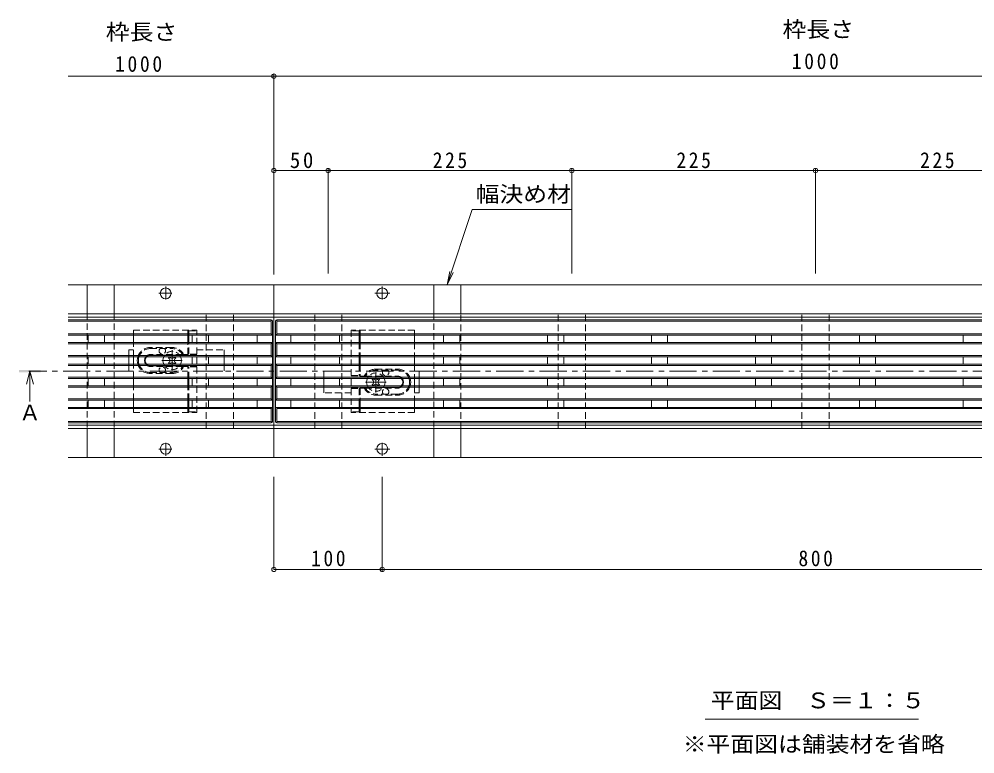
# Model space of a CAD drawing. Units: millimetres at full size, sheet at 1:5; details may follow other scales. Extents: x -1782 to 1922, y -1359 to 1336.
# Drawn here: x -1675 to -792, y -64 to 615 of the extents above; entities that cross this region are included whole.
import ezdxf
from ezdxf.enums import TextEntityAlignment as Align

# ---------------------------------------------------------------- set-up
doc = ezdxf.new("R2010")
doc.units = ezdxf.units.MM
doc.header["$LTSCALE"] = 5
doc.header["$PDMODE"] = 32
doc.header["$PDSIZE"] = 4
doc.linetypes.add('CHAIN1', pattern=[8, 5, -1, 1, -1])
doc.linetypes.add('DASHED1', pattern=[1.8, 1.2, -0.6])
for name, color, linetype, lineweight in [('4-0_通り芯', 7, 'Continuous', 9), ('4-2_給水施設', 3, 'Continuous', 9), ('4-4_ハッチ', 7, 'Continuous', 9), ('4-5_図形', 7, 'Continuous', 9)]:
    doc.layers.add(name, color=color, linetype=linetype, lineweight=lineweight)
doc.styles.add('ＭＳ ゴシック', font='')
doc.styles.get('ＭＳ ゴシック').set_extended_font_data('MS Gothic')

msp = doc.modelspace()

# ---------------------------------------------------------------- linework, layer by layer
at = {"layer": '4-0_通り芯'}
for p, q in [((-249.529, 369.111), (-1629.529, 369.111)), ((-1612.029, 342.311), (-1612.029, 369.111)), ((-1587.029, 342.311), (-1587.029, 369.111)), ((-1439.529, 209.511), (-1439.529, 369.111)), ((-1292.029, 342.311), (-1292.029, 369.111)), ((-1267.029, 342.311), (-1267.029, 369.111)), ((-1629.529, 342.311), (-249.529, 342.311)), ((-1629.529, 339.111), (-249.529, 339.111)), ((-1573.549, 302.611), (-1573.549, 295.611)), ((-1485.549, 295.611), (-1485.549, 302.611)), ((-1393.508, 282.611), (-1393.508, 275.611)), ((-1305.508, 275.611), (-1305.508, 282.611)), ((-249.529, 239.511), (-1629.529, 239.511)), ((-1612.029, 241.611), (-1612.029, 239.511)), ((-1629.529, 236.311), (-249.529, 236.311)), ((-1612.029, 236.311), (-1612.029, 209.511)), ((-1587.029, 236.311), (-1587.029, 209.511)), ((-1292.029, 236.311), (-1292.029, 209.511)), ((-1267.029, 236.311), (-1267.029, 209.511)), ((-249.529, 209.511), (-1629.529, 209.511))]:
    msp.add_line(p, q, dxfattribs=at)
at = {"layer": '4-0_通り芯', "linetype": 'DASHED1'}
for p, q in [((-1612.029, 342.311), (-1612.029, 236.311)), ((-1587.029, 342.311), (-1587.029, 236.311)), ((-1502.029, 236.311), (-1502.029, 342.311)), ((-1477.029, 236.311), (-1477.029, 342.311)), ((-1401.939, 236.311), (-1401.939, 342.311)), ((-1376.939, 236.311), (-1376.939, 342.311)), ((-1292.029, 342.311), (-1292.029, 236.311)), ((-1267.029, 236.311), (-1267.029, 342.311)), ((-1177.029, 236.311), (-1177.029, 342.311)), ((-1152.029, 236.311), (-1152.029, 342.311)), ((-952.029, 236.311), (-952.029, 342.311)), ((-927.029, 236.311), (-927.029, 342.311)), ((-1573.549, 309.111), (-1573.549, 302.611)), ((-1573.549, 309.111), (-1569.249, 309.111)), ((-1573.549, 295.611), (-1573.549, 289.111)), ((-1485.549, 295.611), (-1485.549, 289.111)), ((-1573.549, 289.111), (-1569.249, 289.111)), ((-1510.849, 289.111), (-1485.549, 289.111)), ((-1368.208, 289.111), (-1393.508, 289.111)), ((-1393.508, 282.611), (-1393.508, 289.111)), ((-1393.508, 269.111), (-1393.508, 275.611)), ((-1305.508, 269.111), (-1305.508, 275.611)), ((-1368.208, 269.111), (-1393.508, 269.111)), ((-1305.508, 269.111), (-1309.808, 269.111))]:
    msp.add_line(p, q, dxfattribs=at)
at = {"layer": '4-0_通り芯', "color": 3, "linetype": 'DASHED1'}
for p, q in [((-1569.249, 327.111), (-1510.849, 327.111)), ((-1569.249, 322.611), (-1569.249, 327.111)), ((-1518.049, 326.611), (-1519.049, 327.111)), ((-1519.049, 322.611), (-1519.049, 327.111)), ((-1518.049, 326.611), (-1510.849, 326.611)), ((-1518.049, 322.611), (-1518.049, 326.611)), ((-1510.849, 251.111), (-1510.849, 327.111)), ((-1309.808, 327.111), (-1368.208, 327.111)), ((-1368.208, 327.111), (-1368.208, 251.111)), ((-1361.008, 326.611), (-1368.208, 326.611)), ((-1361.008, 326.611), (-1360.008, 327.111)), ((-1361.008, 326.611), (-1361.008, 322.611)), ((-1360.008, 327.111), (-1360.008, 322.611)), ((-1309.808, 327.111), (-1309.808, 322.611)), ((-1569.249, 302.611), (-1569.249, 315.611)), ((-1533.569, 311.111), (-1553.549, 311.111)), ((-1553.549, 310.111), (-1533.569, 310.111)), ((-1519.049, 304.711), (-1519.049, 315.611)), ((-1518.049, 305.111), (-1518.049, 315.611)), ((-1361.008, 315.611), (-1361.008, 302.611)), ((-1360.008, 315.611), (-1360.008, 302.611)), ((-1309.808, 315.611), (-1309.808, 302.611)), ((-1524.023, 304.611), (-1553.549, 304.611)), ((-1510.849, 304.111), (-1553.549, 304.111)), ((-1522.936, 304.711), (-1524.023, 304.611)), ((-1519.049, 304.711), (-1522.936, 304.711)), ((-1519.049, 304.711), (-1518.049, 305.111)), ((-1510.849, 305.111), (-1518.049, 305.111)), ((-1569.249, 282.611), (-1569.249, 295.611)), ((-1510.849, 294.111), (-1553.549, 294.111)), ((-1524.023, 293.611), (-1553.549, 293.611)), ((-1522.936, 293.511), (-1524.023, 293.611)), ((-1519.049, 293.511), (-1522.936, 293.511)), ((-1519.049, 282.611), (-1519.049, 293.511)), ((-1519.049, 293.511), (-1518.049, 293.111)), ((-1518.049, 282.611), (-1518.049, 293.111)), ((-1510.849, 293.111), (-1518.049, 293.111)), ((-1361.008, 295.611), (-1361.008, 285.111)), ((-1360.008, 295.611), (-1360.008, 284.711)), ((-1309.808, 295.611), (-1309.808, 282.611)), ((-1553.749, 288.111), (-1533.569, 288.111)), ((-1533.569, 287.111), (-1553.749, 287.111)), ((-1368.208, 285.111), (-1361.008, 285.111)), ((-1368.208, 284.111), (-1325.508, 284.111)), ((-1360.008, 284.711), (-1361.008, 285.111)), ((-1360.008, 284.711), (-1356.122, 284.711)), ((-1356.122, 284.711), (-1355.035, 284.611)), ((-1355.035, 284.611), (-1325.508, 284.611)), ((-1345.488, 291.111), (-1325.308, 291.111)), ((-1325.308, 290.111), (-1345.488, 290.111)), ((-1569.249, 262.611), (-1569.249, 275.611)), ((-1519.049, 262.611), (-1519.049, 275.611)), ((-1518.049, 262.611), (-1518.049, 275.611)), ((-1368.208, 274.111), (-1325.508, 274.111)), ((-1356.122, 273.511), (-1355.035, 273.611)), ((-1355.035, 273.611), (-1325.508, 273.611)), ((-1309.808, 275.611), (-1309.808, 262.611)), ((-1368.208, 273.111), (-1361.008, 273.111)), ((-1360.008, 273.511), (-1361.008, 273.111)), ((-1361.008, 273.111), (-1361.008, 262.611)), ((-1360.008, 273.511), (-1360.008, 262.611)), ((-1360.008, 273.511), (-1356.122, 273.511)), ((-1325.508, 268.111), (-1345.488, 268.111)), ((-1345.488, 267.111), (-1325.508, 267.111)), ((-1569.249, 251.111), (-1569.249, 255.611)), ((-1569.249, 251.111), (-1510.849, 251.111)), ((-1519.049, 251.111), (-1519.049, 255.611)), ((-1518.049, 251.611), (-1519.049, 251.111)), ((-1518.049, 251.611), (-1518.049, 255.611)), ((-1518.049, 251.611), (-1510.849, 251.611)), ((-1361.008, 251.611), (-1368.208, 251.611)), ((-1309.808, 251.111), (-1368.208, 251.111)), ((-1361.008, 255.611), (-1361.008, 251.611)), ((-1361.008, 251.611), (-1360.008, 251.111)), ((-1360.008, 255.611), (-1360.008, 251.111)), ((-1309.808, 255.611), (-1309.808, 251.111))]:
    msp.add_line(p, q, dxfattribs=at)
at = {"layer": '4-0_通り芯', "color": 3}
for p, q in [((-1569.249, 315.611), (-1569.249, 322.611)), ((-1519.049, 315.611), (-1519.049, 322.611)), ((-1518.049, 315.611), (-1518.049, 322.611)), ((-1361.008, 322.611), (-1361.008, 315.611)), ((-1360.008, 322.611), (-1360.008, 315.611)), ((-1309.808, 322.611), (-1309.808, 315.611)), ((-1569.249, 295.611), (-1569.249, 302.611)), ((-1361.008, 302.611), (-1361.008, 295.611)), ((-1360.008, 302.611), (-1360.008, 295.611)), ((-1309.808, 302.611), (-1309.808, 295.611)), ((-1569.249, 275.611), (-1569.249, 282.611)), ((-1519.049, 275.611), (-1519.049, 282.611)), ((-1518.049, 275.611), (-1518.049, 282.611)), ((-1309.808, 282.611), (-1309.808, 275.611)), ((-1569.249, 255.611), (-1569.249, 262.611)), ((-1519.049, 255.611), (-1519.049, 262.611)), ((-1518.049, 255.611), (-1518.049, 262.611)), ((-1361.008, 262.611), (-1361.008, 255.611)), ((-1360.008, 262.611), (-1360.008, 255.611)), ((-1309.808, 262.611), (-1309.808, 255.611))]:
    msp.add_line(p, q, dxfattribs=at)
at = {"layer": '4-0_通り芯', "color": 6}
for p, q in [((-1535.847, 302.47), (-1536.908, 301.409)), ((-1536.024, 300.526), (-1536.908, 301.409)), ((-1534.963, 301.586), (-1535.847, 302.47)), ((-1532.135, 301.586), (-1531.251, 302.47)), ((-1531.251, 302.47), (-1530.19, 301.409)), ((-1531.074, 300.526), (-1530.19, 301.409)), ((-1534.963, 296.637), (-1535.847, 295.753)), ((-1532.135, 296.637), (-1531.251, 295.753)), ((-1346.923, 281.586), (-1347.807, 282.47)), ((-1344.094, 281.586), (-1343.21, 282.47)), ((-1347.983, 277.697), (-1348.867, 276.813)), ((-1347.807, 275.753), (-1348.867, 276.813)), ((-1346.923, 276.637), (-1347.807, 275.753)), ((-1344.094, 276.637), (-1343.21, 275.753)), ((-1343.21, 275.753), (-1342.15, 276.813)), ((-1343.034, 277.697), (-1342.15, 276.813))]:
    msp.add_line(p, q, dxfattribs=at)
at = {"layer": '4-0_通り芯', "linetype": 'CHAIN1'}
for p, q in [((-1533.549, 308.542), (-1533.549, 290.075)), ((-1542.97, 299.111), (-1524.171, 299.111)), ((-1345.508, 269.681), (-1345.508, 288.148)), ((-1336.087, 279.111), (-1354.886, 279.111))]:
    msp.add_line(p, q, dxfattribs=at)
at = {"layer": '4-0_通り芯', "linetype": 'DASHED1'}
for points in [[(-1510.849, 309.111), (-1485.549, 309.111), (-1485.549, 302.611)], [(-1305.508, 282.611), (-1305.508, 289.111), (-1309.808, 289.111)]]:
    msp.add_lwpolyline(points, dxfattribs=at)
at = {"layer": '4-0_通り芯', "color": 6}
for points in [[(-1536.024, 297.697), (-1536.908, 296.813), (-1535.847, 295.753)], [(-1531.074, 297.697), (-1530.19, 296.813), (-1531.251, 295.753)], [(-1347.983, 280.526), (-1348.867, 281.409), (-1347.807, 282.47)], [(-1343.034, 280.526), (-1342.15, 281.409), (-1343.21, 282.47)]]:
    msp.add_lwpolyline(points, dxfattribs=at)
at = {"layer": '4-0_通り芯'}
for centre in [(-1539.529, 361.111), (-1339.529, 361.111), (-1539.529, 217.511), (-1339.529, 217.511)]:
    msp.add_circle(centre, 5, dxfattribs=at)
at = {"layer": '4-0_通り芯', "color": 3, "linetype": 'DASHED1'}
for centre, radius, start, end in [((-1553.749, 299.111), 12, 89.04516, 163.04224), ((-1553.749, 299.111), 11, 88.95837, 161.447), ((-1542.649, 308.111), 3, 138.18969, 41.81031), ((-1533.549, 299.111), 12, 27.81814, 90), ((-1533.549, 299.111), 11, 30, 90), ((-1553.549, 299.111), 5.5, 90, 140.4788), ((-1553.549, 299.111), 5, 90, 135.573), ((-1553.749, 299.111), 12, 196.95776, 270), ((-1553.749, 299.111), 11, 198.553, 270), ((-1553.549, 299.111), 5.5, 219.5212, 270), ((-1553.549, 299.111), 5, 224.427, 270), ((-1542.649, 290.111), 3, 318.18969, 221.81031), ((-1533.549, 299.111), 11, 270, 330), ((-1533.549, 299.111), 12, 270, 332.18186), ((-1345.508, 279.111), 12, 90, 152.18186), ((-1345.508, 279.111), 11, 90, 150), ((-1336.408, 288.111), 3, 138.18969, 41.81031), ((-1325.508, 279.111), 5.5, 39.5212, 90), ((-1325.508, 279.111), 5, 44.427, 90), ((-1325.308, 279.111), 12, 16.95776, 90), ((-1325.308, 279.111), 11, 18.553, 90), ((-1345.508, 279.111), 11, 210, 270), ((-1325.308, 279.111), 11, 268.95837, 341.447), ((-1325.308, 279.111), 12, 269.04516, 343.04224), ((-1325.508, 279.111), 5.5, 270, 320.4788), ((-1325.508, 279.111), 5, 270, 315.573), ((-1345.508, 279.111), 12, 207.81814, 270), ((-1336.408, 270.111), 3, 318.18969, 221.81031)]:
    msp.add_arc(centre, radius, start, end, dxfattribs=at)
at = {"layer": '4-0_通り芯', "color": 3}
for centre, radius, start, end in [((-1553.749, 299.111), 12, 163.04224, 196.95776), ((-1553.749, 299.111), 11, 161.447, 198.553), ((-1553.549, 299.111), 5.5, 140.4788, 219.5212), ((-1553.549, 299.111), 5, 135.573, 224.427), ((-1325.508, 279.111), 5, 315.573, 44.427), ((-1325.508, 279.111), 5.5, 320.4788, 39.5212), ((-1325.308, 279.111), 11, 341.447, 18.553), ((-1325.308, 279.111), 12, 343.04224, 16.95776)]:
    msp.add_arc(centre, radius, start, end, dxfattribs=at)
at = {"layer": '4-0_通り芯', "color": 6}
for centre, radius, start, end in [((-1533.549, 299.111), 8.5, 155.68426, 204.31574), ((-1537.438, 299.111), 2, 315, 45), ((-1533.549, 303), 2, 225, 315), ((-1529.66, 299.111), 2, 135, 225), ((-1533.549, 299.111), 8.5, 335.68426, 24.31574), ((-1533.549, 295.222), 2, 45, 135), ((-1345.508, 279.111), 8.5, 155.68426, 204.31574), ((-1345.508, 279.111), 8.5, 335.68426, 24.31574), ((-1349.398, 279.111), 2, 315, 45), ((-1345.508, 283), 2, 225, 315), ((-1345.508, 275.222), 2, 45, 135), ((-1341.619, 279.111), 2, 135, 225)]:
    msp.add_arc(centre, radius, start, end, dxfattribs=at)
at = {"layer": '4-0_通り芯', "color": 6, "linetype": 'DASHED1'}
for centre, start, end in [((-1533.549, 299.111), 24.31574, 155.68426), ((-1533.549, 299.111), 204.31574, 335.68426), ((-1345.508, 279.111), 24.31574, 155.68426), ((-1345.508, 279.111), 204.31574, 335.68426)]:
    msp.add_arc(centre, 8.5, start, end, dxfattribs=at)
at = {"layer": '4-2_給水施設'}
for p, q in [((-1442.029, 336.611), (-1629.529, 336.611)), ((-1443.029, 335.611), (-1629.529, 335.611)), ((-1442.322, 335.319), (-1441.322, 336.319)), ((-1441.029, 322.611), (-1441.029, 335.611)), ((-1438.029, 322.611), (-1438.029, 335.611)), ((-1436.736, 335.319), (-1437.736, 336.319)), ((-442.029, 336.611), (-1437.029, 336.611)), ((-443.029, 335.611), (-1436.029, 335.611)), ((-1442.029, 323.611), (-1442.029, 334.611)), ((-1437.029, 324.611), (-1437.029, 334.611)), ((-1442.029, 323.611), (-1629.529, 323.611)), ((-1441.029, 322.611), (-1629.529, 322.611)), ((-1611.029, 315.611), (-1611.029, 322.611)), ((-1596.029, 315.611), (-1596.029, 322.611)), ((-1515.029, 315.611), (-1515.029, 322.611)), ((-1500.029, 315.611), (-1500.029, 322.611)), ((-1455.029, 315.611), (-1455.029, 322.611)), ((-1442.029, 323.611), (-1441.029, 322.611)), ((-1441.029, 315.611), (-1441.029, 322.611)), ((-1438.029, 322.611), (-1436.736, 323.904)), ((-441.029, 322.611), (-1438.029, 322.611)), ((-1438.029, 315.611), (-1438.029, 322.611)), ((-442.029, 323.611), (-1436.029, 323.611)), ((-1424.029, 315.611), (-1424.029, 322.611)), ((-1379.029, 315.611), (-1379.029, 322.611)), ((-1283.029, 315.611), (-1283.029, 322.611)), ((-1268.029, 315.611), (-1268.029, 322.611)), ((-1187.029, 315.611), (-1187.029, 322.611)), ((-1172.029, 315.611), (-1172.029, 322.611)), ((-1091.029, 315.611), (-1091.029, 322.611)), ((-1076.029, 315.611), (-1076.029, 322.611)), ((-995.029, 315.611), (-995.029, 322.611)), ((-980.029, 315.611), (-980.029, 322.611)), ((-899.029, 315.611), (-899.029, 322.611)), ((-884.029, 315.611), (-884.029, 322.611)), ((-803.029, 315.611), (-803.029, 322.611)), ((-1629.529, 315.611), (-1441.029, 315.611)), ((-1629.529, 314.611), (-1442.017, 314.611)), ((-1442.029, 314.611), (-1441.029, 315.611)), ((-1442.029, 314.611), (-1442.029, 303.611)), ((-1441.029, 315.611), (-1441.029, 302.611)), ((-1438.029, 315.611), (-441.029, 315.611)), ((-1437.029, 314.611), (-1438.029, 315.611)), ((-1438.029, 315.611), (-1438.029, 302.611)), ((-1437.029, 314.611), (-442.017, 314.611)), ((-1437.029, 314.611), (-1437.029, 303.611)), ((-1629.529, 303.611), (-1442.029, 303.611)), ((-1629.529, 302.611), (-1441.029, 302.611)), ((-1611.029, 295.611), (-1611.029, 302.611)), ((-1596.029, 295.611), (-1596.029, 302.611)), ((-1515.029, 295.611), (-1515.029, 302.611)), ((-1500.029, 295.611), (-1500.029, 302.611)), ((-1455.029, 295.611), (-1455.029, 302.611)), ((-1442.029, 303.611), (-1441.029, 302.611)), ((-1441.029, 302.611), (-1441.029, 256.668)), ((-1437.029, 303.611), (-1438.029, 302.611)), ((-1438.029, 302.611), (-441.029, 302.611)), ((-1438.029, 302.611), (-1438.029, 255.611)), ((-1437.029, 303.611), (-442.029, 303.611)), ((-1424.029, 295.611), (-1424.029, 302.611)), ((-1379.029, 295.611), (-1379.029, 302.611)), ((-1283.029, 295.611), (-1283.029, 302.611)), ((-1268.029, 295.611), (-1268.029, 302.611)), ((-1187.029, 295.611), (-1187.029, 302.611)), ((-1172.029, 295.611), (-1172.029, 302.611)), ((-1091.029, 295.611), (-1091.029, 302.611)), ((-1076.029, 295.611), (-1076.029, 302.611)), ((-995.029, 295.611), (-995.029, 302.611)), ((-980.029, 295.611), (-980.029, 302.611)), ((-899.029, 295.611), (-899.029, 302.611)), ((-884.029, 295.611), (-884.029, 302.611)), ((-803.029, 295.611), (-803.029, 302.611)), ((-1629.529, 295.611), (-1441.029, 295.611)), ((-1629.529, 294.611), (-1442.017, 294.611)), ((-1442.029, 294.611), (-1441.029, 295.611)), ((-1442.029, 294.611), (-1442.029, 283.611)), ((-1438.029, 295.611), (-441.029, 295.611)), ((-1437.029, 294.611), (-1438.029, 295.611)), ((-1437.029, 294.611), (-442.017, 294.611)), ((-1437.029, 294.611), (-1437.029, 283.611)), ((-1629.529, 283.611), (-1442.029, 283.611)), ((-1629.529, 282.611), (-1441.029, 282.611)), ((-1611.029, 275.611), (-1611.029, 282.611)), ((-1596.029, 275.611), (-1596.029, 282.611)), ((-1515.029, 275.611), (-1515.029, 282.611)), ((-1500.029, 275.611), (-1500.029, 282.611)), ((-1455.029, 275.611), (-1455.029, 282.611)), ((-1442.029, 283.611), (-1441.029, 282.611)), ((-1437.029, 283.611), (-1438.029, 282.611)), ((-1438.029, 282.611), (-441.029, 282.611)), ((-1437.029, 283.611), (-442.029, 283.611)), ((-1424.029, 275.611), (-1424.029, 282.611)), ((-1379.029, 275.611), (-1379.029, 282.611)), ((-1283.029, 275.611), (-1283.029, 282.611)), ((-1268.029, 275.611), (-1268.029, 282.611)), ((-1187.029, 275.611), (-1187.029, 282.611)), ((-1172.029, 275.611), (-1172.029, 282.611)), ((-1091.029, 275.611), (-1091.029, 282.611)), ((-1076.029, 275.611), (-1076.029, 282.611)), ((-995.029, 275.611), (-995.029, 282.611)), ((-980.029, 275.611), (-980.029, 282.611)), ((-899.029, 275.611), (-899.029, 282.611)), ((-884.029, 275.611), (-884.029, 282.611)), ((-803.029, 275.611), (-803.029, 282.611)), ((-1629.529, 275.611), (-1441.029, 275.611)), ((-1629.529, 274.611), (-1442.017, 274.611)), ((-1442.029, 274.611), (-1441.029, 275.611)), ((-1442.029, 274.611), (-1442.029, 263.611)), ((-1437.029, 274.611), (-1438.029, 275.611)), ((-1438.029, 275.611), (-441.029, 275.611)), ((-1437.029, 274.611), (-1437.029, 263.611)), ((-1437.029, 274.611), (-442.017, 274.611)), ((-1629.529, 263.611), (-1442.029, 263.611)), ((-1629.529, 262.611), (-1441.029, 262.611)), ((-1611.029, 255.611), (-1611.029, 262.611)), ((-1596.029, 255.611), (-1596.029, 262.611)), ((-1515.029, 255.611), (-1515.029, 262.611)), ((-1500.029, 255.611), (-1500.029, 262.611)), ((-1455.029, 255.611), (-1455.029, 262.611)), ((-1442.029, 263.611), (-1441.029, 262.611)), ((-1441.029, 242.611), (-1441.029, 256.668)), ((-1437.029, 263.611), (-1438.029, 262.611)), ((-1438.029, 262.611), (-441.029, 262.611)), ((-1437.029, 263.611), (-442.029, 263.611)), ((-1424.029, 255.611), (-1424.029, 262.611)), ((-1379.029, 255.611), (-1379.029, 262.611)), ((-1283.029, 255.611), (-1283.029, 262.611)), ((-1268.029, 255.611), (-1268.029, 262.611)), ((-1187.029, 255.611), (-1187.029, 262.611)), ((-1172.029, 255.611), (-1172.029, 262.611)), ((-1091.029, 255.611), (-1091.029, 262.611)), ((-1076.029, 255.611), (-1076.029, 262.611)), ((-995.029, 255.611), (-995.029, 262.611)), ((-980.029, 255.611), (-980.029, 262.611)), ((-899.029, 255.611), (-899.029, 262.611)), ((-884.029, 255.611), (-884.029, 262.611)), ((-803.029, 255.611), (-803.029, 262.611)), ((-1441.029, 255.611), (-1629.529, 255.611)), ((-1442.029, 254.611), (-1629.529, 254.611)), ((-1442.029, 254.611), (-1441.029, 255.611)), ((-1442.029, 243.611), (-1442.029, 254.611)), ((-1438.029, 242.611), (-1438.029, 255.611)), ((-441.029, 255.611), (-1438.029, 255.611)), ((-1437.029, 243.611), (-1437.029, 254.611)), ((-442.029, 254.611), (-1437.029, 254.611)), ((-1443.029, 242.611), (-1629.529, 242.611)), ((-1442.029, 241.611), (-1629.529, 241.611)), ((-1442.322, 242.904), (-1441.322, 241.904)), ((-1436.718, 242.886), (-1437.718, 241.886)), ((-443.029, 242.611), (-1436.029, 242.611))]:
    msp.add_line(p, q, dxfattribs=at)
msp.add_lwpolyline([(-442.029, 241.611), (-498.292, 241.611), (-1437.029, 241.611)], dxfattribs=at)
for centre, start, end in [((-1443.029, 334.611), 0, 90), ((-1442.029, 335.611), 0, 90), ((-1437.029, 335.611), 90, 180), ((-1436.029, 334.611), 90, 180), ((-1436.029, 324.611), 180, 270), ((-1443.029, 243.611), 270, 0), ((-1442.029, 242.611), 270, 0), ((-1437.029, 242.611), 180, 270), ((-1436.029, 243.611), 180, 270)]:
    msp.add_arc(centre, 1, start, end, dxfattribs=at)
at = {"layer": '4-4_ハッチ'}
for p, q in [((-1629.529, 561.857), (-249.529, 561.857)), ((-1439.529, 563.357), (-1439.529, 378.652)), ((-439.529, 474.663), (-1439.529, 474.663)), ((-1389.529, 476.163), (-1389.529, 379.467)), ((-1164.529, 476.163), (-1164.529, 379.467)), ((-939.529, 476.163), (-939.529, 379.467)), ((-1279.529, 369.111), (-1277.193, 381.391)), ((-1279.529, 369.111), (-1274.094, 380.368)), ((-1439.529, 106.006), (-1439.529, 191.55)), ((-1339.529, 104.506), (-1339.529, 191.55)), ((-1339.529, 106.006), (-1439.529, 106.006)), ((-539.529, 106.006), (-1339.529, 106.006))]:
    msp.add_line(p, q, dxfattribs=at)
at = {"layer": '4-4_ハッチ', "linetype": 'CHAIN1'}
for p, q in [((-1539.529, 355.435), (-1539.529, 367.64)), ((-1339.529, 355.435), (-1339.529, 367.64)), ((-1545.791, 361.311), (-1533.927, 361.311)), ((-1346.258, 361.311), (-1332.577, 361.311)), ((-1539.529, 223.187), (-1539.529, 210.982)), ((-1339.529, 223.187), (-1339.529, 210.982)), ((-1545.791, 217.311), (-1533.927, 217.311)), ((-1346.258, 217.311), (-1332.577, 217.311))]:
    msp.add_line(p, q, dxfattribs=at)
at = {"layer": '4-4_ハッチ'}
for p in [(-1439.529, 561.857), (-1439.529, 474.663), (-1389.529, 474.663), (-1164.529, 474.663), (-939.529, 474.663), (-1439.529, 106.006), (-1339.529, 106.006)]:
    msp.add_point(p, dxfattribs=at)
at = {"layer": '4-5_図形'}
for p, q in [((-1279.529, 369.111), (-1256.548, 438.724)), ((-1164.529, 438.724), (-1256.548, 438.724)), ((-1041.282, -32.352), (-844.397, -32.352))]:
    msp.add_line(p, q, dxfattribs=at)
at = {"layer": '4-5_図形', "color": 4}
for q in [(-1668.051, 277.311), (-1664.851, 261.311), (-1661.651, 277.311)]:
    msp.add_line((-1664.851, 289.311), q, dxfattribs=at)
at = {"layer": '4-5_図形', "color": 4, "linetype": 'CHAIN1'}
msp.add_line((-209.267, 289.311), (-1665.954, 289.311), dxfattribs=at)
at = {"layer": '4-5_図形', "color": 4}
msp.add_solid([(-1674.851, 288.311), (-1654.851, 288.311), (-1674.851, 290.311), (-1654.851, 290.311)], dxfattribs=at)

# ---------------------------------------------------------------- texts
at = {"layer": '4-4_ハッチ', "color": 2, "char_height": 14.66, "attachment_point": 7, "style": 'ＭＳ ゴシック'}
for s, insert in [('\\T1.28;\\W0.9;1000', (-961.404, 568.142)), ('\\T1.28;\\W0.9;1000', (-1586.25, 565.649)), ('\\T1.27;\\W0.95;50', (-1424.793, 476.7)), ('\\T1.27;\\W0.9;225', (-1292.918, 476.7)), ('\\T1.27;\\W0.9;225', (-1067.918, 476.7)), ('\\T1.27;\\W0.9;225', (-842.918, 476.7)), ('\\T1.27;\\W0.9;100', (-1405.239, 108.82)), ('\\T1.27;\\W0.9;800', (-955.239, 108.82))]:
    msp.add_mtext(s, dxfattribs=dict(at, insert=insert))
at = {"layer": '4-5_図形', "color": 2, "style": 'ＭＳ ゴシック', "width": 1.1}
for s, p in [('枠長さ', (-1594.804, 590.898)), ('枠長さ', (-969.958, 593.391)), ('幅決め材', (-1253.325, 441.184)), ('平面図\u3000Ｓ＝１：５', (-1036.128, -26.698)), ('※平面図は舗装材を省略', (-1062.119, -67.126))]:
    msp.add_text(s, height=14.66, dxfattribs=at).set_placement(p, align=Align.BOTTOM_LEFT)
at = {"layer": '4-5_図形', "color": 2, "style": 'ＭＳ ゴシック'}
msp.add_text('Ａ', height=14.66, dxfattribs=at).set_placement((-1674.851, 239.311), align=Align.BOTTOM_LEFT)

doc.saveas('drawing.dxf')
